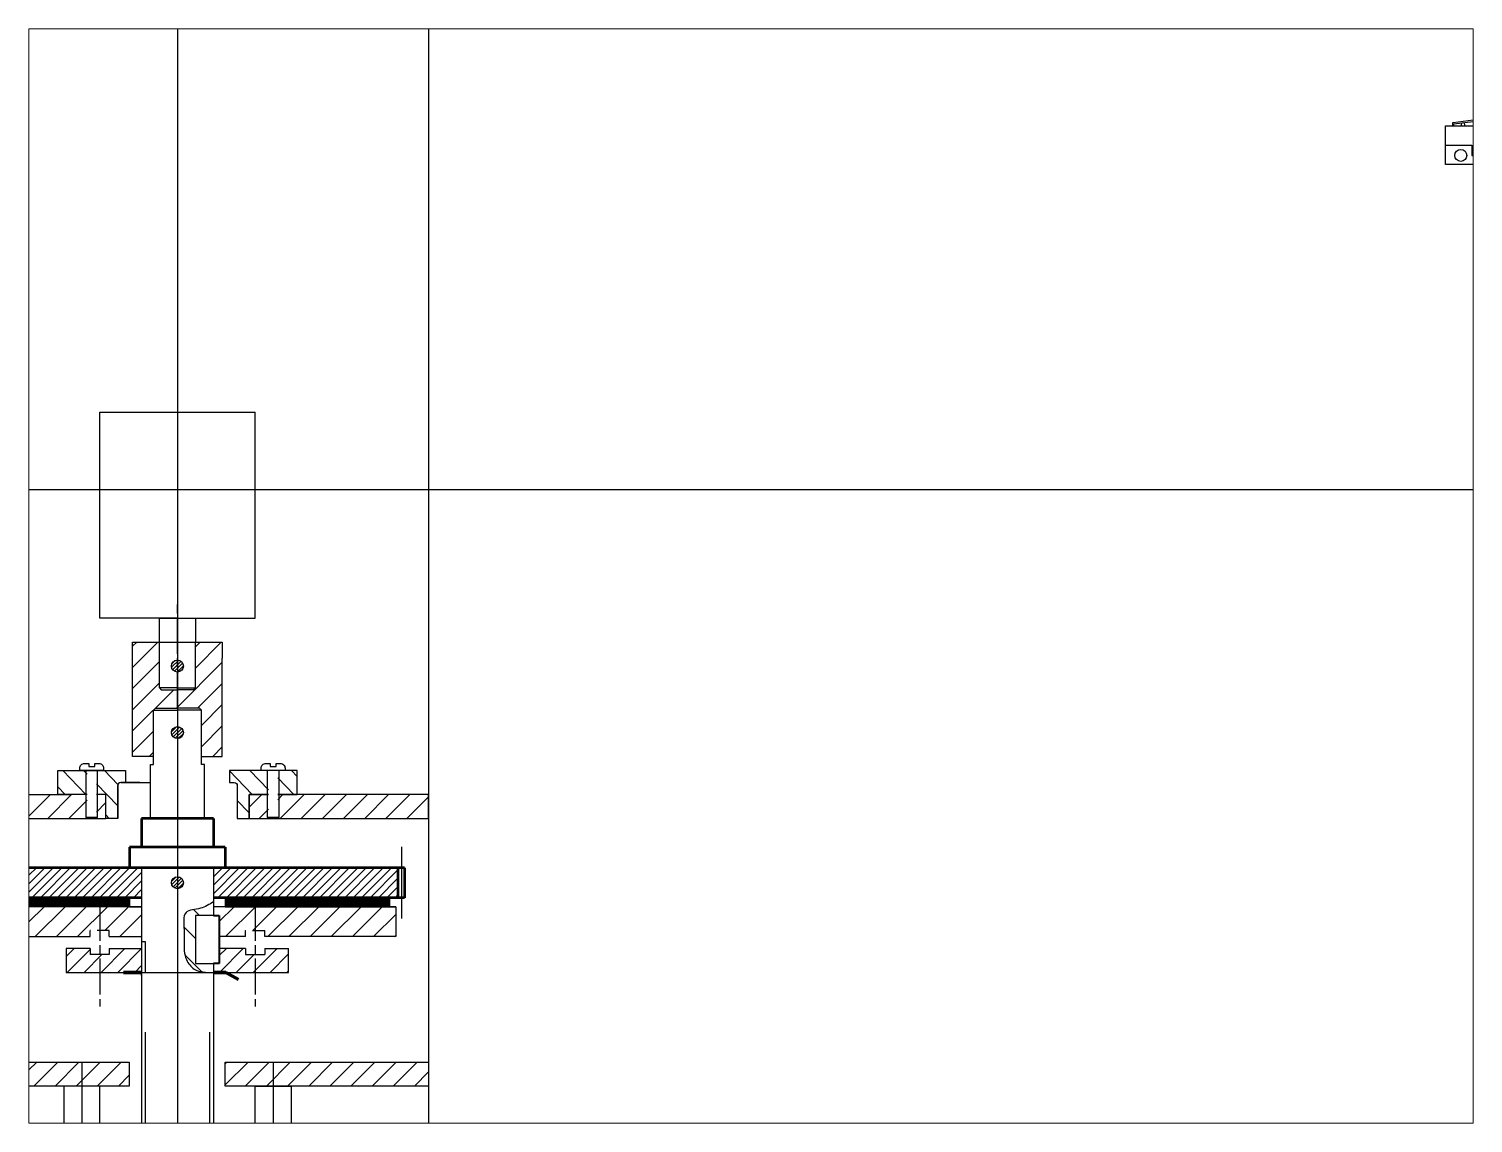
# Paper-space layout 'Лист2' of a CAD drawing. Header units: millimetres. Extents: x 9 to 251, y 5 to 188.
# The model-space entities are those that its viewports show. They can reach past a viewport. Long polylines and large blocks are cut down to what shows.
import ezdxf

# ---------------------------------------------------------------- set-up
doc = ezdxf.new("R2010")
doc.units = ezdxf.units.MM
for name, pattern in [('AM_ISO08W050', [18, 12, -1.5, 3, -1.5]), ('AM_ISO08W050x2', [9, 6, -0.75, 1.5, -0.75]), ('Amconstr', [9999, 9999, 0])]:
    doc.linetypes.add(name, pattern=pattern)
for name, color, linetype, lineweight in [('AM_0', 7, 'Continuous', 50), ('AM_7', 4, 'AM_ISO08W050', 25), ('AM_8', 1, 'Continuous', 25), ('AM_CL', 1, 'Amconstr', 25), ('оч жирные', 7, 'Continuous', 200), ('тонкие', 7, 'Continuous', 40)]:
    doc.layers.add(name, color=color, linetype=linetype, lineweight=lineweight)
doc.layers.add('AM_VIEWS', color=1, linetype='Continuous', lineweight=25, plot=False)
doc.layers.add('основные', color=7, linetype='Continuous')
pattern_1 = [(45, (0, 0), (-0.7071068, 0.7071068), [])]
pattern_2 = [(45, (0, 0), (-1.767767, 1.767767), [])]
pattern_3 = [(134, (0, 0), (-1.79835, -1.736646), [])]
pattern_4 = [(45, (0, 0), (-1.414214, 1.414214), [])]
pattern_5 = [(45, (0, -6.6448), (-0.2828427, 0.2828427), [])]

msp = doc.modelspace()

# ---------------------------------------------------------------- hatches: boundary and pattern name
at = {"layer": 'AM_8'}
h = msp.add_hatch(dxfattribs=at)
h.set_pattern_fill('_U', color=256, scale=2.5, angle=45, style=0, pattern_type=0)
h.set_pattern_definition([(45, (0, -6.6448), (-1.767767, 1.767767), [])])
h.paths.add_polyline_path([(252.6, 206.35), (252.6, 214.12), (252.9, 214.42), (256.6, 214.42), (260.3, 214.42), (260.6, 214.12), (260.6, 206.35), (264.1, 206.35), (264.1, 225.47), (259.6, 225.47), (259.6, 217.82), (259.3, 217.52), (253.9, 217.52), (253.6, 217.82), (253.6, 225.47), (249.1, 225.47), (249.1, 206.35)])
h = msp.add_hatch(dxfattribs=at)
h.set_pattern_fill('_U', color=256, scale=0.4, angle=45, style=0, pattern_type=0)
h.set_pattern_definition(pattern_5)
edge = h.paths.add_edge_path()
edge.add_arc((256.6, 221.47), 1, 191.4592, 398.7713)
edge.add_arc((256.6, 221.47), 1, 38.7713, 191.4592)
h = msp.add_hatch(dxfattribs=at)
h.set_pattern_fill('_U', color=256, scale=0.4, angle=45, style=0, pattern_type=0)
h.set_pattern_definition(pattern_5)
edge = h.paths.add_edge_path()
edge.add_arc((256.6, 210.35), 1, 11.4592, 313.6693)
edge.add_arc((256.6, 210.35), 1, 313.6693, 371.4592)
h = msp.add_hatch(dxfattribs=at)
h.set_pattern_fill('_U', color=256, scale=2.5, angle=134, style=0, pattern_type=0)
h.set_pattern_definition(pattern_3)
edge = h.paths.add_edge_path(flags=0)
edge.add_line((241.47, 204), (241.47, 200))
edge.add_line((236.6, 200), (241.47, 200))
edge.add_line((236.6, 204), (236.6, 200))
edge.add_line((241.47, 204), (236.6, 204))
edge = h.paths.add_edge_path(flags=0)
edge.add_line((243.03, 200), (243.03, 204))
edge.add_line((247.9, 204), (243.03, 204))
edge.add_line((247.9, 202), (247.9, 204))
edge.add_line((247.1, 202), (247.9, 202))
edge.add_arc((247.1, 201.5), 0.5, 90, 180)
edge.add_line((246.6, 196), (246.6, 201.5))
edge.add_line((244.6, 196), (246.6, 196))
edge.add_line((244.6, 200), (244.6, 196))
edge.add_line((243.03, 200), (244.6, 200))
edge = h.paths.add_edge_path(flags=0)
edge.add_line((243.03, 200), (243.03, 204))
edge.add_line((241.47, 200), (243.03, 200))
edge.add_line((241.47, 204), (241.47, 200))
edge.add_line((243.03, 204), (241.47, 204))
edge = h.paths.add_edge_path(flags=0)
edge.add_line((243.03, 200), (243.03, 204))
edge.add_line((241.47, 200), (243.03, 200))
edge.add_line((241.47, 204), (241.47, 200))
edge.add_line((243.03, 204), (241.47, 204))
h = msp.add_hatch(dxfattribs=at)
h.set_pattern_fill('_U', color=256, scale=2.5, angle=134, style=0, pattern_type=0)
h.set_pattern_definition(pattern_3)
edge = h.paths.add_edge_path(flags=0)
edge.add_line((271.82, 204), (271.82, 200))
edge.add_line((268.6, 200), (271.82, 200))
edge.add_line((268.6, 196), (268.6, 200))
edge.add_line((266.6, 196), (268.6, 196))
edge.add_line((266.6, 201.5), (266.6, 196))
edge.add_arc((266.1, 201.5), 0.5, 0, 90)
edge.add_line((265.3, 202), (266.1, 202))
edge.add_line((265.3, 204), (265.3, 202))
edge.add_line((271.82, 204), (265.3, 204))
edge = h.paths.add_edge_path(flags=0)
edge.add_line((273.38, 200), (273.38, 204))
edge.add_line((276.6, 204), (273.38, 204))
edge.add_line((276.6, 200), (276.6, 204))
edge.add_line((273.38, 200), (276.6, 200))
edge = h.paths.add_edge_path(flags=0)
edge.add_line((273.38, 200), (273.38, 204))
edge.add_line((271.82, 200), (273.38, 200))
edge.add_line((271.82, 204), (271.82, 200))
edge.add_line((273.38, 204), (271.82, 204))
edge = h.paths.add_edge_path(flags=0)
edge.add_line((273.38, 200), (273.38, 204))
edge.add_line((271.82, 200), (273.38, 200))
edge.add_line((271.82, 204), (271.82, 200))
edge.add_line((273.38, 204), (271.82, 204))
h = msp.add_hatch(dxfattribs=at)
h.set_pattern_fill('_U', color=256, scale=2.5, angle=45, style=0, pattern_type=0)
h.set_pattern_definition(pattern_2)
edge = h.paths.add_edge_path(flags=0)
edge.add_line((243.03, 196), (243.03, 200))
edge.add_line((244.6, 200), (243.03, 200))
edge.add_line((244.6, 196), (244.6, 200))
edge.add_line((243.03, 196), (244.6, 196))
edge = h.paths.add_edge_path(flags=0)
edge.add_line((241.47, 200), (241.47, 196))
edge.add_line((223.6, 196), (241.47, 196))
edge.add_line((223.6, 200), (223.6, 196))
edge.add_line((241.47, 200), (223.6, 200))
edge = h.paths.add_edge_path(flags=0)
edge.add_line((241.47, 200), (241.47, 196))
edge.add_line((243.03, 200), (241.47, 200))
edge.add_line((243.03, 196), (243.03, 200))
edge.add_line((241.47, 196), (243.03, 196))
edge = h.paths.add_edge_path(flags=0)
edge.add_line((241.47, 200), (241.47, 196))
edge.add_line((243.03, 200), (241.47, 200))
edge.add_line((243.03, 196), (243.03, 200))
edge.add_line((241.47, 196), (243.03, 196))
h = msp.add_hatch(dxfattribs=at)
h.set_pattern_fill('_U', color=256, scale=2.5, angle=45, style=0, pattern_type=0)
h.set_pattern_definition(pattern_2)
edge = h.paths.add_edge_path(flags=0)
edge.add_line((273.38, 196), (273.38, 200))
edge.add_line((298.6, 200), (273.38, 200))
edge.add_line((298.6, 196), (298.6, 200))
edge.add_line((273.38, 196), (298.6, 196))
edge = h.paths.add_edge_path(flags=0)
edge.add_line((271.82, 200), (271.82, 196))
edge.add_line((268.6, 196), (271.82, 196))
edge.add_line((268.6, 200), (268.6, 196))
edge.add_line((271.82, 200), (268.6, 200))
edge = h.paths.add_edge_path(flags=0)
edge.add_line((271.82, 200), (271.82, 196))
edge.add_line((273.38, 200), (271.82, 200))
edge.add_line((273.38, 196), (273.38, 200))
edge.add_line((271.82, 196), (273.38, 196))
edge = h.paths.add_edge_path(flags=0)
edge.add_line((271.82, 200), (271.82, 196))
edge.add_line((273.38, 200), (271.82, 200))
edge.add_line((273.38, 196), (273.38, 200))
edge.add_line((271.82, 196), (273.38, 196))
h = msp.add_hatch(dxfattribs=at)
h.set_pattern_fill('_U', color=256, angle=45, style=0, pattern_type=0)
h.set_pattern_definition(pattern_1)
h.paths.add_polyline_path([(219.72, 182.75), (248.6, 182.75), (248.6, 182.75), (250.6, 182.75), (250.6, 187.75), (219.72, 187.75)])
h = msp.add_hatch(dxfattribs=at)
h.set_pattern_fill('_U', color=256, scale=0.4, angle=45, style=0, pattern_type=0)
h.set_pattern_definition([(45, (0, 0), (-0.2828427, 0.2828427), [])])
edge = h.paths.add_edge_path()
edge.add_arc((256.6, 185.25), 1, 11.4592, 356.8903)
edge.add_arc((256.6, 185.25), 1, 356.8903, 371.4592)
h = msp.add_hatch(dxfattribs=at)
h.set_pattern_fill('_U', color=256, angle=45, style=0, pattern_type=0)
h.set_pattern_definition(pattern_1)
h.paths.add_polyline_path([(293.47, 182.75), (293.47, 187.75), (262.6, 187.75), (262.6, 182.75)])
h = msp.add_hatch(dxfattribs=at)
h.set_pattern_fill('_U', color=256, scale=2.5, angle=45, style=0, pattern_type=0)
h.set_pattern_definition(pattern_2)
edge = h.paths.add_edge_path()
edge.add_line((242, 177.26), (242.04, 177.26))
edge.add_arc((242.15, 177.16), 0.15, 138.0866, 138.8954, ccw=False)
edge.add_line((242.04, 177.26), (243.12, 177.26))
edge.add_line((243.12, 177.26), (243.15, 177.26))
edge.add_line((243.15, 177.26), (245.2, 177.26))
edge.add_line((245.2, 177.26), (245.2, 177.03))
edge.add_arc((245.05, 177.01), 0.15, -6.7271, 6.7271, ccw=False)
edge.add_line((245.2, 177), (245.2, 176.66))
edge.add_arc((245.05, 176.64), 0.15, -6.7271, 6.7271, ccw=False)
edge.add_line((245.2, 176.63), (245.2, 176.29))
edge.add_arc((245.05, 176.28), 0.15, -6.7271, 6.7271, ccw=False)
edge.add_line((245.2, 176.26), (245.2, 176.25))
edge.add_line((245.2, 176.25), (250.6, 176.25))
edge.add_line((250.6, 176.25), (250.6, 181.25))
edge.add_line((250.6, 181.25), (220.1, 181.25))
edge.add_line((220.1, 181.25), (220.1, 176.25))
edge.add_line((220.1, 176.25), (242, 176.25))
edge.add_line((242, 176.25), (242, 177.26))
h = msp.add_hatch(dxfattribs=at)
h.set_pattern_fill('ANSI31', color=256, angle=90, style=0)
edge = h.paths.add_edge_path()
edge.add_line((259.6, 179.75), (262.6, 179.75))
edge.add_line((262.6, 179.75), (262.6, 181.25))
edge.add_line((262.6, 181.25), (262.6, 182.06))
edge.add_spline(control_points=[(262.6, 182.06), (261.94, 181.63), (260.59, 180.75), (257.31, 180.77), (257.79, 177.55), (257.69, 175.09), (257.7, 173.18), (258.23, 172.12), (258.31, 171.98)], knot_values=[0, 0, 0, 0, 2.418082, 4.914957, 7.852483, 9.823073, 12.830174, 13.281598, 13.281598, 13.281598, 13.281598], degree=3, periodic=0)
edge.add_spline(control_points=[(258.31, 171.98), (258.59, 171.51), (259.55, 170.44), (260.92, 170.29), (261.79, 170.27)], knot_values=[13.281598, 13.281598, 13.281598, 13.281598, 14.875774, 17.355214, 17.355214, 17.355214, 17.355214], degree=3, periodic=0)
edge.add_line((261.79, 170.27), (262.6, 170.27))
edge.add_line((262.6, 170.27), (262.6, 171.75))
edge.add_line((262.6, 171.75), (259.6, 171.75))
edge.add_line((259.6, 171.75), (259.6, 179.75))
h = msp.add_hatch(dxfattribs=at)
h.set_pattern_fill('_U', color=256, scale=2.5, angle=45, style=0, pattern_type=0)
h.set_pattern_definition(pattern_2)
edge = h.paths.add_edge_path()
edge.add_line((293.1, 181.25), (262.6, 181.25))
edge.add_line((262.6, 181.25), (262.6, 179.75))
edge.add_line((262.6, 179.75), (263.6, 179.75))
edge.add_line((263.6, 179.75), (263.6, 176.25))
edge.add_line((263.6, 176.25), (268, 176.25))
edge.add_line((268, 176.25), (268, 176.44))
edge.add_arc((268.15, 176.46), 0.15, 173.2729, 186.7271, ccw=False)
edge.add_line((268, 176.48), (268, 176.81))
edge.add_arc((268.15, 176.83), 0.15, 173.2729, 186.7271, ccw=False)
edge.add_line((268, 176.85), (268, 177.15))
edge.add_arc((268.15, 177.16), 0.15, 173.2729, 186.7271, ccw=False)
edge.add_line((268, 177.18), (268, 177.26))
edge.add_line((268, 177.26), (268.04, 177.26))
edge.add_arc((268.15, 177.16), 0.15, 138.0866, 138.8954, ccw=False)
edge.add_line((268.04, 177.26), (269.12, 177.26))
edge.add_line((269.12, 177.26), (269.15, 177.26))
edge.add_line((269.15, 177.26), (271.2, 177.26))
edge.add_line((271.2, 177.26), (271.2, 176.25))
edge.add_line((271.2, 176.25), (293.1, 176.25))
edge.add_line((293.1, 176.25), (293.1, 181.25))
h = msp.add_hatch(dxfattribs=at)
h.set_pattern_fill('_U', color=256, scale=2, angle=45, style=0, pattern_type=0)
h.set_pattern_definition(pattern_4)
edge = h.paths.add_edge_path()
edge.add_line((245.2, 174.27), (245.2, 174.08))
edge.add_arc((245.05, 174.07), 0.15, -6.7271, 6.7271, ccw=False)
edge.add_line((245.2, 174.05), (245.2, 173.72))
edge.add_arc((245.05, 173.7), 0.15, -6.7271, 6.7271, ccw=False)
edge.add_line((245.2, 173.68), (245.2, 173.38))
edge.add_arc((245.05, 173.36), 0.15, -6.7271, 6.7271, ccw=False)
edge.add_line((245.2, 173.35), (245.2, 173.26))
edge.add_line((245.2, 173.26), (242, 173.26))
edge.add_line((242, 173.26), (242, 174.25))
edge.add_line((242, 174.25), (242, 174.27))
edge.add_line((242, 174.27), (238, 174.27))
edge.add_line((238, 174.27), (238, 170.27))
edge.add_line((238, 170.27), (250.6, 170.27))
edge.add_line((250.6, 170.27), (250.6, 174.27))
edge.add_line((250.6, 174.27), (245.2, 174.27))
h = msp.add_hatch(dxfattribs=at)
h.set_pattern_fill('_U', color=256, scale=2, angle=45, style=0, pattern_type=0)
h.set_pattern_definition(pattern_4)
edge = h.paths.add_edge_path()
edge.add_line((263.6, 171.75), (262.6, 171.75))
edge.add_line((262.6, 171.75), (262.6, 170.27))
edge.add_line((262.6, 170.27), (275.2, 170.27))
edge.add_line((275.2, 170.27), (275.2, 174.27))
edge.add_line((275.2, 174.27), (271.2, 174.27))
edge.add_line((271.2, 174.27), (271.2, 173.26))
edge.add_line((271.2, 173.26), (268, 173.26))
edge.add_line((268, 173.26), (268, 173.5))
edge.add_arc((268.15, 173.51), 0.15, 173.2729, 186.7271, ccw=False)
edge.add_line((268, 173.53), (268, 173.86))
edge.add_arc((268.15, 173.88), 0.15, 173.2729, 186.7271, ccw=False)
edge.add_line((268, 173.9), (268, 174.23))
edge.add_arc((268.15, 174.25), 0.15, 173.2729, 186.7271, ccw=False)
edge.add_line((268, 174.27), (268, 174.27))
edge.add_line((268, 174.27), (263.6, 174.27))
edge.add_line((263.6, 174.27), (263.6, 171.75))
h = msp.add_hatch(dxfattribs=at)
h.set_pattern_fill('_U', color=256, scale=2.5, angle=45, style=0, pattern_type=0)
h.set_pattern_definition(pattern_2)
h.paths.add_polyline_path([(193.6, 155.27), (193.6, 151.27), (248.52, 151.27), (248.52, 155.27)])
h = msp.add_hatch(dxfattribs=at)
h.set_pattern_fill('_U', color=256, scale=2.5, angle=45, style=0, pattern_type=0)
h.set_pattern_definition(pattern_2)
h.paths.add_polyline_path([(298.6, 155.27), (264.6, 155.27), (264.6, 151.27), (298.6, 151.27)])
at = {"layer": 'основные'}
h = msp.add_hatch(dxfattribs=at)
h.set_pattern_fill('AR-CONC', color=256, style=0)
h.paths.add_polyline_path([(248.6, 182.75), (221.1, 182.75), (221.1, 181.25), (248.6, 181.25)])
h.paths.add_polyline_path([(292.1, 182.75), (264.6, 182.75), (264.6, 181.25), (292.1, 181.25)])
h = msp.add_hatch(dxfattribs=at)
h.set_pattern_fill('GRATE', color=256, scale=0.069, angle=45, style=0)
h.paths.add_polyline_path([(248.6, 182.75), (221.1, 182.75), (221.1, 181.25), (248.6, 181.25)])
h.paths.add_polyline_path([(292.1, 182.75), (264.6, 182.75), (264.6, 181.25), (292.1, 181.25)])

# ---------------------------------------------------------------- linework, layer by layer
at = {"layer": 'AM_0'}
for p, q in [((250.6, 196), (250.6, 191.19)), ((262.6, 196), (250.6, 196)), ((262.6, 196), (262.6, 191.19)), ((248.6, 191.19), (248.6, 187.75)), ((264.6, 191.19), (248.6, 191.19)), ((264.6, 191.19), (264.6, 187.75)), ((294.6, 187.75), (218.6, 187.75)), ((264.6, 187.75), (248.6, 187.75)), ((262.6, 187.75), (250.6, 187.75)), ((293.47, 187.75), (293.47, 182.75)), ((294.6, 187.75), (294.6, 182.75)), ((250.6, 182.75), (218.6, 182.75)), ((294.6, 182.75), (262.6, 182.75))]:
    msp.add_line(p, q, dxfattribs=at)
at = {"layer": 'AM_7', "linetype": 'AM_ISO08W050x2'}
for p, q in [((256.6, 214.52), (256.6, 232.48)), ((256.6, 199), (256.6, 184.75)), ((243.6, 181.56), (243.6, 164.58)), ((269.6, 181.56), (269.6, 164.58))]:
    msp.add_line(p, q, dxfattribs=at)
at = {"layer": 'AM_7'}
for p, q in [((256.6, 214.42), (256.6, 37.4)), ((294.1, 191.25), (294.1, 179.25)), ((240.6, 155.27), (240.6, 115.77)), ((272.6, 155.27), (272.6, 47.24))]:
    msp.add_line(p, q, dxfattribs=at)
at = {"layer": 'AM_CL'}
msp.add_xline((298.6, 196), (0, -1), dxfattribs=at)
for p, direction in [((256.6, 747.1), (0, -1)), ((200, 251), (1, 0))]:
    msp.add_ray(p, direction, dxfattribs=at)
at = {"layer": 'основные'}
for p, q in [((469.94, 312.34), (470.01, 312.35)), ((469.94, 311.8), (469.94, 312.34)), ((470.01, 312.35), (482.69, 313.99)), ((471.34, 311.99), (471.34, 311.8)), ((471.34, 311.8), (471.94, 311.8)), ((471.94, 311.8), (471.94, 311.99)), ((468.69, 308.55), (473.14, 308.55)), ((473.14, 308.55), (473.14, 306.84)), ((473.14, 306.84), (475.09, 306.84)), ((474.46, 307.68), (475.72, 307.68)), ((243.6, 229.48), (243.6, 263.89)), ((243.6, 263.89), (269.6, 263.89)), ((269.6, 229.48), (269.6, 263.89)), ((256.6, 229.48), (243.6, 229.48)), ((253.6, 225.47), (253.6, 229.48)), ((253.6, 229.48), (259.6, 229.48)), ((256.6, 229.48), (269.6, 229.48)), ((259.6, 229.48), (259.6, 225.47)), ((249.1, 222.77), (249.1, 225.47)), ((249.1, 225.47), (264.1, 225.47)), ((253.6, 217.82), (253.6, 225.47)), ((259.6, 217.82), (259.6, 225.47)), ((264.1, 225.47), (264.1, 222.77)), ((249.1, 206.35), (249.1, 222.77)), ((264.1, 206.35), (264.1, 222.77)), ((256.6, 217.82), (253.6, 217.82)), ((253.6, 217.82), (253.9, 217.52)), ((253.9, 217.52), (256.6, 217.52)), ((256.6, 217.82), (259.6, 217.82)), ((259.3, 217.52), (256.6, 217.52)), ((259.6, 217.82), (259.3, 217.52)), ((252.6, 214.12), (252.9, 214.42)), ((252.6, 205), (252.6, 214.12)), ((252.6, 214.12), (256.6, 214.12)), ((252.9, 214.42), (256.6, 214.42)), ((260.3, 214.42), (256.6, 214.42)), ((260.6, 214.12), (256.6, 214.12)), ((260.6, 214.12), (260.3, 214.42)), ((260.6, 205), (260.6, 214.12)), ((252.6, 206.35), (249.1, 206.35)), ((260.6, 206.35), (264.1, 206.35)), ((236.6, 200), (236.6, 204)), ((236.6, 204), (247.9, 204)), ((242.25, 204), (241.25, 204)), ((241.25, 204), (241.25, 196.23)), ((241.75, 205.2), (241.75, 204.7)), ((241.75, 204.7), (242.75, 204.7)), ((242.75, 204.7), (242.75, 205.2)), ((243.25, 196.23), (243.25, 204)), ((247.9, 204), (247.9, 202)), ((252.1, 196), (252.1, 205)), ((252.1, 205), (252.6, 205)), ((261.1, 205), (260.6, 205)), ((261.1, 196), (261.1, 205)), ((272.6, 204), (271.6, 204)), ((271.6, 204), (271.6, 196.23)), ((272.1, 205.2), (272.1, 204.7)), ((272.1, 204.7), (273.1, 204.7)), ((273.1, 204.7), (273.1, 205.2)), ((273.6, 196.23), (273.6, 204)), ((246.6, 196), (246.6, 201.5)), ((246.6, 201.5), (246.6, 200)), ((247.1, 202), (252.1, 202)), ((250.31, 202), (247.1, 202)), ((228.2, 200), (238.62, 200)), ((241.47, 200), (236.6, 200)), ((244.6, 200), (243.03, 200)), ((244.6, 196), (244.6, 200)), ((268.6, 200), (268.6, 196)), ((268.6, 200), (271.82, 200)), ((271.82, 200), (268.6, 200)), ((298.6, 200), (273.38, 200)), ((273.38, 200), (276.6, 200)), ((298.6, 196), (298.6, 200)), ((223.6, 196), (244.6, 196)), ((241.25, 196.23), (243.25, 196.23)), ((241.25, 196.23), (241.47, 196)), ((241.47, 196), (243.03, 196)), ((243.03, 196), (243.25, 196.23)), ((246.6, 196), (244.6, 196)), ((256.6, 196), (261.1, 196)), ((268.6, 196), (298.6, 196)), ((271.6, 196.23), (273.6, 196.23)), ((271.6, 196.23), (271.82, 196)), ((271.82, 196), (273.38, 196)), ((273.38, 196), (273.6, 196.23)), ((250.6, 187.75), (250.59, 52.24)), ((262.6, 187.75), (262.6, 179.75)), ((250.6, 181.25), (220.1, 181.25)), ((248.6, 181.25), (221.1, 181.25)), ((250.6, 182.75), (248.6, 182.75)), ((248.6, 182.75), (248.6, 181.25)), ((248.6, 181.25), (250.6, 181.25)), ((293.1, 181.25), (262.6, 181.25)), ((262.6, 181.25), (262.6, 179.75)), ((264.6, 182.75), (264.6, 181.25)), ((264.6, 181.25), (292.1, 181.25)), ((292.1, 181.25), (292.1, 182.75)), ((292.1, 181.25), (293.1, 181.25)), ((293.1, 181.25), (293.1, 176.25)), ((262.6, 179.75), (259.6, 179.75)), ((259.6, 179.75), (259.6, 171.75)), ((242, 176.25), (242, 177.26)), ((242.04, 177.26), (242, 177.26)), ((245.2, 177.26), (243.15, 177.26)), ((245.2, 177.03), (245.2, 177.26)), ((245.2, 176.66), (245.2, 177)), ((245.2, 176.29), (245.2, 176.63)), ((268, 177.26), (268.04, 177.26)), ((268, 177.18), (268, 177.26)), ((268, 176.85), (268, 177.15)), ((268, 176.48), (268, 176.81)), ((268, 176.25), (268, 176.44)), ((269.15, 177.26), (271.2, 177.26)), ((271.2, 176.25), (271.2, 177.26)), ((220.1, 176.25), (242, 176.25)), ((242, 174.27), (238, 174.27)), ((238, 174.27), (238, 170.27)), ((242, 174.27), (242, 173.26)), ((245.2, 176.25), (245.2, 176.26)), ((245.2, 176.25), (250.6, 176.25)), ((245.2, 174.27), (250.6, 174.27)), ((245.2, 174.27), (245.2, 173.26)), ((250.6, 175.4), (251.21, 175.4)), ((251.21, 175.4), (251.21, 170.27)), ((268, 176.25), (263.6, 176.25)), ((268, 174.27), (263.6, 174.27)), ((268, 174.27), (268, 173.26)), ((293.1, 176.25), (271.2, 176.25)), ((271.2, 174.27), (271.2, 173.26)), ((271.2, 174.27), (275.2, 174.27)), ((275.2, 170.27), (275.2, 174.27)), ((245.2, 173.26), (242, 173.26)), ((259.6, 171.75), (262.6, 171.75)), ((262.6, 171.75), (262.6, 52.29)), ((268, 173.26), (271.2, 173.26)), ((238, 170.27), (250.6, 170.27)), ((250.6, 169.77), (250.6, 170.27)), ((250.6, 170.27), (262.6, 170.27)), ((262.6, 170.27), (275.2, 170.27)), ((262.6, 170.27), (265.6, 170.27)), ((251.21, 160.27), (251.21, 51.24)), ((261.98, 51.24), (261.99, 160.27)), ((298.6, 155.27), (298.6, 151.27))]:
    msp.add_line(p, q, dxfattribs=at)
for points in [[(468.69, 311.8), (481.49, 311.8), (481.49, 305.3), (468.69, 305.3)], [(474.46, 308.59), (475.72, 308.59), (475.72, 307.39), (474.46, 307.39)], [(298.6, 151.27), (264.6, 151.27), (264.6, 155.27), (298.6, 155.27)], [(269.6, 151.27), (275.6, 151.27), (275.6, 51.24), (269.6, 51.24)]]:
    msp.add_lwpolyline(points, close=True, dxfattribs=at)
for points in [[(470.09, 311.8), (470.09, 312.09), (477.29, 313.02), (482.77, 313.73), (482.77, 313.73), (482.69, 313.99)], [(241.47, 200), (236.6, 200), (236.6, 204), (247.9, 204), (247.9, 202)], [(273.38, 200), (276.6, 200), (276.6, 204), (265.3, 204), (265.3, 202)], [(193.6, 155.27), (248.52, 155.27), (248.52, 151.27), (193.6, 151.27)], [(243.6, 115.77), (243.6, 151.27), (237.6, 151.27), (237.6, 115.77)]]:
    msp.add_lwpolyline(points, dxfattribs=at)
for points in [[(242.75, 205.2), (243.45, 205.2, -0.414214), (244.25, 204.4), (244.25, 204), (240.25, 204), (240.25, 204.4, -0.414214), (241.05, 205.2), (241.75, 205.2)], [(273.1, 205.2), (273.8, 205.2, -0.414214), (274.6, 204.4), (274.6, 204), (270.6, 204), (270.6, 204.4, -0.414214), (271.4, 205.2), (272.1, 205.2)], [(247.9, 202), (247.1, 202, 0.414214), (246.6, 201.5), (246.6, 196), (244.6, 196), (244.6, 200), (243.03, 200)], [(265.3, 202), (266.1, 202, -0.414214), (266.6, 201.5), (266.6, 196), (268.6, 196), (268.6, 200), (271.82, 200)]]:
    msp.add_lwpolyline(points, format="xyb", dxfattribs=at)
for centre in [(471.27, 306.84), (256.6, 221.47), (256.6, 210.35), (256.6, 185.25)]:
    msp.add_circle(centre, 1, dxfattribs=at)
for centre, radius, start in [((471.64, 311.99), 0.3, 360), ((247.1, 201.5), 0.5, 90), ((247.1, 201.5), 0.5, 90)]:
    msp.add_arc(centre, radius, start, 180, dxfattribs=at)
msp.add_spline([(262.6, 182.06), (260.44, 180.98), (258.04, 180.27), (257.71, 177.35), (257.71, 175.38), (258.1, 172.4), (259.4, 170.82), (262.6, 170.27)], degree=3, dxfattribs=at)
at = {"layer": 'оч жирные'}
for p, q in [((247.6, 170.27), (250.6, 170.27)), ((262.6, 170.27), (264.67, 170.27)), ((264.67, 170.27), (266.79, 169.05))]:
    msp.add_line(p, q, dxfattribs=at)
at = {"layer": 'тонкие'}
for p, q in [((262.6, 179.75), (263.6, 179.75)), ((263.6, 179.75), (263.6, 171.75)), ((263.6, 171.75), (262.6, 171.75))]:
    msp.add_line(p, q, dxfattribs=at)

psp = doc.layouts.new('Лист2')

# ---------------------------------------------------------------- viewports
at = {"layer": 'AM_VIEWS'}
psp.add_viewport(center=(129.77, 96.49), size=(241.58, 182.9122), view_center_point=(352.54, 236.53), view_height=182.9122, dxfattribs=at)

doc.saveas('drawing.dxf')
